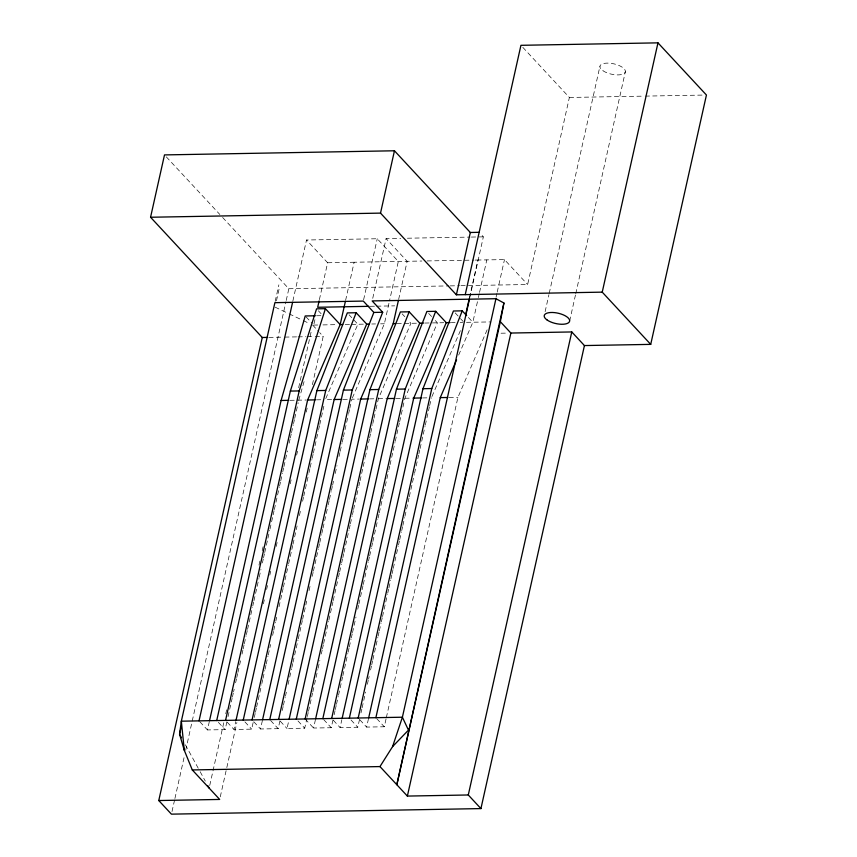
<?xml version="1.0" encoding="UTF-8"?>
<svg xmlns="http://www.w3.org/2000/svg" width="857" height="857" viewBox="0 0 857 857"><rect width="100%" height="100%" fill="white"/><g stroke="black" fill="none" stroke-linecap="round" stroke-linejoin="round"><path stroke-width="0.64" stroke-dasharray="4.29 3.21" d="M313.994 323.817L315.13 318.729M460.927 285.692L527.633 284.513L569.38 97.462L522.727 47.242M275.172 301.396L278.868 284.867M276.468 300.764L279.028 289.312M172 811.547L174.624 799.806M174.914 798.51L184.234 756.785M185.69 750.271L285.927 301.782M286.217 300.475L288.83 288.745L220.774 215.482M292.869 301.032L306.517 240.003L377.251 238.749L398.323 261.449L389.507 300.882M226.891 721.808L225.145 729.628L207.458 729.939L209.204 722.13M209.729 785.483L224.02 721.573M225.766 713.752L226.634 709.842M258.996 565.063L259.875 561.142M262.21 550.708L263.078 546.798M298.654 387.675L311.187 331.584M319.382 299.65L327.631 262.756L306.517 240.003M228.048 716.602L232.129 698.369M232.418 697.073L233.286 693.163M233.586 691.856L234.165 689.253M235.621 682.74L236.489 678.84M236.778 677.533L237.657 673.623M237.946 672.327L240.571 660.608M242.028 654.095L242.895 650.184M243.184 648.888L244.063 644.978M244.352 643.682L246.098 635.862M246.388 634.566L247.266 630.656M247.555 629.349L252.504 607.217M252.794 605.91L253.661 602.01M253.961 600.703L256.864 587.677M257.154 586.381L258.91 578.561M259.2 577.264L260.946 569.444M262.403 562.942L263.27 559.032M263.56 557.725L264.438 553.826M264.727 552.519L267.641 539.503M267.93 538.196L269.676 530.387M269.966 529.08L272.88 516.053M273.169 514.757L274.036 510.847M274.336 509.551L279.286 487.408M279.575 486.101L280.443 482.202M280.732 480.895L282.478 473.085M282.778 471.779L283.646 467.879M283.935 466.572L287.427 450.943M289.173 443.133L290.052 439.223M290.341 437.927L291.219 434.017M291.509 432.71L293.255 424.901M293.544 423.594L294.422 419.694M294.712 418.387L298.204 402.758M253.126 722.633L251.669 729.146L233.982 729.468L235.729 721.648M220.27 796.839L236.886 722.483M263.41 603.799L264.288 599.879M266.623 589.445L267.502 585.535M269.826 575.101L270.705 571.191M276.243 546.402L277.122 542.492M290.234 483.798L291.112 479.888M296.651 455.099L297.529 451.189M306.27 412.056L307.149 408.146M312.398 384.664L323.185 336.405L319.672 332.623M345.596 300.411L354.134 262.242L421.848 261.021M254.283 717.427L255.161 713.517M255.45 712.221L256.329 708.311M256.618 707.014L261.567 684.872M261.856 683.575L262.724 679.665M263.013 678.358L264.77 670.549M265.059 669.242L265.927 665.343M266.216 664.036L267.962 656.226M268.262 654.919L270.587 644.507M272.622 635.391L273.501 631.48M273.79 630.174L275.536 622.364M275.825 621.068L276.704 617.158M279.028 606.735L281.942 593.719M282.232 592.412L283.099 588.502M283.399 587.206L286.302 574.179M286.592 572.883L288.338 565.063M288.638 563.767L291.541 550.74M291.841 549.444L292.708 545.534M292.998 544.227L297.079 525.994M299.404 515.582L300.571 510.376M302.607 501.259L303.474 497.349M303.774 496.053L308.724 473.91M309.013 472.603L309.88 468.704M310.17 467.397L311.916 459.588M312.216 458.281L313.084 454.381M313.373 453.074L318.322 430.932M318.611 429.636L319.49 425.725M319.779 424.429L322.693 411.403M322.982 410.096L323.86 406.197M279.939 720.855L278.193 728.675L260.507 728.986L262.253 721.176M363.604 299.789L377.251 238.749M372.741 298.322L386.089 238.589L400.755 238.332M282.264 710.442L283.142 706.532M283.431 705.236L285.177 697.416M285.467 696.12L286.345 692.21M288.091 684.4L291.584 668.771M291.873 667.464L292.751 663.564M293.04 662.257L295.954 649.231M296.243 647.935L297.99 640.125M298.279 638.819L301.193 625.792M301.482 624.496L302.35 620.586M302.639 619.29L305.553 606.263M305.842 604.956L306.72 601.057M309.045 590.634L310.213 585.427M312.248 576.311L313.126 572.401M313.416 571.105L316.329 558.078M316.619 556.782L318.365 548.962M318.654 547.666L319.522 543.756M319.822 542.449L321.568 534.639M321.857 533.333L322.725 529.433M323.025 528.126L327.963 505.994M328.263 504.687L329.131 500.777M329.42 499.481L331.166 491.661M331.466 490.365L332.334 486.455M332.623 485.158L333.502 481.248M335.248 473.439L336.994 465.619M339.029 456.502L339.908 452.603M340.197 451.296L341.943 443.487M342.232 442.18L343.1 438.27M343.4 436.974L348.349 414.831M348.638 413.535L349.506 409.625M349.795 408.318L351.841 399.201L359.415 399.073M307.052 717.78L304.717 728.193L287.031 728.514L288.777 720.705M352.366 397.991L384.386 323.775L389.217 302.146M398.634 299.447L407.161 261.289L386.089 238.589M307.342 716.473L308.209 712.574M308.499 711.267L311.412 698.241M311.702 696.945L312.58 693.034M312.869 691.738L315.783 678.712M316.072 677.405L317.818 669.596M318.108 668.289L319.854 660.479M321.311 653.966L322.189 650.067M322.478 648.76L323.346 644.85M323.635 643.553L326.549 630.527M326.838 629.231L328.585 621.411M328.884 620.114L331.788 607.088M332.077 605.781L332.955 601.882M333.244 600.575L338.194 578.443M338.483 577.136L339.361 573.226M339.651 571.93L341.397 564.11M341.686 562.813L342.564 558.903M342.854 557.607L343.721 553.697M344.021 552.39L348.96 530.258M349.26 528.951L350.127 525.052M350.417 523.745L352.163 515.935M352.463 514.629L353.33 510.718M353.62 509.422L358.569 487.279M358.858 485.983L359.736 482.073M360.026 480.766L362.94 467.751M363.229 466.444L364.975 458.634M365.264 457.327L369.346 439.095M369.635 437.798L370.503 433.888M370.792 432.592L372.538 424.772M372.838 423.476L373.706 419.566M373.995 418.259L375.741 410.449M376.03 409.153L378.365 398.73L410.91 323.303L408.275 320.464M332.998 719.901L331.241 727.722L313.566 728.032L315.312 720.223M334.155 714.695L335.033 710.796M335.323 709.489L336.19 705.579M336.49 704.283L338.236 696.462M338.526 695.166L341.44 682.14M341.729 680.844L342.596 676.934M342.886 675.627L345.8 662.611M346.089 661.304L347.835 653.495M348.124 652.188L349.003 648.288M349.292 646.981L351.038 639.172M351.327 637.865L352.206 633.955M352.495 632.659L355.987 617.029M357.733 609.22L358.612 605.31M358.901 604.003L361.815 590.987M362.104 589.68L362.972 585.781M363.261 584.474L368.21 562.331M368.51 561.035L369.378 557.125M369.667 555.829L371.413 548.009M371.702 546.712L372.581 542.802M372.87 541.495L377.819 519.363M378.108 518.057L378.987 514.157M379.276 512.85L382.19 499.824M382.479 498.528L383.347 494.618M383.647 493.321L388.585 471.179M388.885 469.882L389.753 465.972M390.042 464.665L392.956 451.65M393.245 450.343L394.991 442.533M395.281 441.226L398.194 428.211M398.484 426.904L399.362 422.994M399.651 421.698L404.89 398.259L437.434 322.821L433.931 319.04M359.522 719.43L357.776 727.239L340.09 727.561L341.836 719.751M360.979 712.917L361.847 709.018M362.136 707.711L365.628 692.081M367.374 684.272L368.253 680.362M368.542 679.065L369.121 676.452M370.578 669.949L371.456 666.039M371.745 664.732L372.613 660.833M372.913 659.526L375.816 646.51M376.116 645.203L377.862 637.394M378.151 636.087L379.019 632.177M379.308 630.881L381.054 623.06M381.354 621.764L382.222 617.854M382.511 616.558L387.46 594.415M387.75 593.108L388.628 589.209M388.917 587.902L390.663 580.093M390.953 578.786L391.831 574.886M392.12 573.579L392.999 569.669M393.288 568.373L398.237 546.23M398.526 544.934L399.394 541.024M399.694 539.717L401.44 531.908M401.729 530.601L402.597 526.701M402.886 525.395L404.633 517.585M404.933 516.278L407.836 503.263M408.136 501.956L409.003 498.046M409.292 496.749L412.206 483.723M412.496 482.427L414.242 474.607M414.531 473.31L418.612 455.078M418.902 453.771L419.769 449.871M420.069 448.565L422.972 435.538M423.262 434.242L425.018 426.432M425.308 425.126L428.211 412.099M428.511 410.803L429.378 406.893M429.668 405.597L431.414 397.777M386.046 718.959L384.3 726.768L366.614 727.09L368.36 719.269M469.486 297.679L477.895 260.025L504.484 259.617L527.633 284.513M469.711 297.882L483.359 236.853L480.841 234.122M458.666 355.077L472.86 322.253L478.088 298.879M478.377 297.583L479.245 293.683M479.545 292.387L486.797 259.928M386.336 717.652L457.949 397.305L487.397 329.227M496.064 297.261L496.931 293.373M497.221 292.066L504.484 259.617M545.116 311.68L548.909 294.712M549.198 293.405L599.943 66.246M569.626 321.139L575.465 295.033M575.754 293.726L625.331 71.784M298.782 400.155L304.631 379.672M431.939 396.566L460.82 329.645M313.716 325.092L317.679 325.007M322.971 324.91L337.529 324.621M569.38 97.462L643.896 96.134M645.225 96.113L703.779 95.063M407.407 238.214L470.032 237.089M471.361 237.068L483.359 236.853M327.631 262.756L354.134 262.242M427.182 260.935L473.9 260.1M475.228 260.078L477.895 260.025M370.17 306.292L375.366 306.206M376.673 306.174L394.681 305.853M316.587 315.762L321.643 315.676M345.232 324.482L350.277 324.385M351.541 324.364L364.171 324.139M371.756 324L375.548 323.935M380.594 323.839L384.386 323.775M397.016 323.55L403.336 323.432M404.6 323.41L419.759 323.143M424.804 323.046L431.125 322.939M432.389 322.918L443.755 322.714M451.328 322.575L455.121 322.511M460.177 322.414L462.705 322.371M466.508 322.318L490.547 321.932M268.894 337.379L283.463 337.122M284.781 337.101L296.704 336.887M298.022 336.865L305.97 336.715M307.288 336.694L313.908 336.576M315.237 336.555L323.185 336.405M501.034 333.212L507.183 333.105M289.945 400.315L306.367 400.026M316.469 399.844L321.525 399.748M331.627 399.566L325.306 399.683L357.862 324.257L349.078 314.798M342.993 399.362L348.049 399.276M369.517 398.891L374.573 398.794M378.365 398.73L385.939 398.591M396.052 398.409L401.097 398.323M404.89 398.259L413.727 398.098M422.576 397.937L428.886 397.819M449.1 397.455L457.949 397.305M288.83 288.745L448.918 285.906M450.257 285.884L459.588 285.724M275.043 307.127L287.973 313.287M289.141 313.855L302.071 320.015M303.249 320.582L309.12 323.378M468.425 317.497L472.86 322.253M166.312 156.874L219.863 214.507M306.067 316.886L312.012 323.26M455.185 312.891L459.577 317.626M460.455 318.568L463.091 321.407M428.661 313.373L433.053 318.097M402.137 313.844L404.761 316.683M318.386 310.791L321.096 313.705M312.644 325.06L318.793 331.68M376.716 718.594L384.3 726.768M359.876 719.826L366.614 727.09M351.027 719.987L357.776 727.239M333.341 720.298L340.09 727.561M323.657 719.548L331.241 727.722M305.135 718.959L313.566 728.032M297.979 720.93L304.717 728.193M280.293 721.251L287.031 728.514M270.608 720.501L278.193 728.675M253.768 721.733L260.507 728.986M244.92 721.883L251.669 729.146M227.234 722.205L233.982 729.468M218.396 722.365L225.145 729.628M199.874 721.776L207.458 729.939M185.358 744.776L199.499 770.529M200.142 771.707L205.284 781.07M602.953 70.735A12.994 5.303 12.6 0 0 624.646 73.038A12.994 5.303 12.6 0 0 610.323 63.257A12.994 5.303 12.6 0 0 602.953 70.735"/><path stroke-width="1.29" d="M503.927 303.014L396.834 784.723L500.338 321.696L503.927 303.014L495.946 298.707L372.152 300.925L382.693 312.269L352.248 389.967L278.611 719.441M479.17 232.311L470.322 232.483L394.456 150.778L164.501 154.913L150.564 217.25L380.519 213.114L456.385 294.808L465.233 294.637L520.938 45.314L657.972 42.85L706.436 95.02L650.72 344.375L584.431 345.564L571.78 331.948L510.868 333.041L500.338 321.696M584.431 345.564L480.927 808.59L171.421 814.15L158.77 800.534L262.274 337.497L150.564 217.25M181.33 726.393L179.574 734.235L184.309 750.336L192.289 769.94L219.681 799.442L158.77 800.534M199.028 720.866L292.58 302.339L363.314 301.086L373.845 312.43L382.693 312.269M209.494 720.823L281.096 400.476L305.221 315.965L315.322 315.783M216.714 720.544L290.352 391.081L316.576 308.841L325.424 308.681L340.175 324.567L342.704 324.524M319.104 300.925L317.679 307.277L368.874 306.324M225.552 720.394L299.2 390.921L325.424 308.681M236.018 720.351L307.631 400.005L340.175 324.567L345.317 301.685M243.238 720.073L316.886 390.61L347.321 312.901L356.169 312.751L366.7 324.096L369.228 324.053M252.076 719.912L325.724 390.449L356.169 312.751M262.542 719.869L334.155 399.523L366.7 324.096M380.519 213.114L394.456 150.778M269.762 719.591L343.411 390.128L373.845 312.43M289.077 719.398L360.679 399.051L393.224 323.614L398.344 300.721M296.286 719.119L369.935 389.656L400.38 311.959L409.164 311.798L419.759 323.143L423.54 323.078M305.135 718.959L378.73 389.496L409.164 311.798M315.601 718.927L387.203 398.569L419.759 323.143M322.821 718.648L396.459 389.174L426.904 311.477L435.699 311.316L446.283 322.661L450.075 322.596M331.659 718.487L405.254 389.024L435.699 311.316M342.125 718.445L413.727 398.098L446.283 322.661M349.345 718.166L422.983 388.703L453.428 311.005L462.223 310.845L466.658 315.601M358.183 718.005L431.778 388.542L462.223 310.845M456.385 294.808L470.322 232.483M368.649 717.973L440.262 397.616L456.567 359.929M465.705 314.562L469.186 298.975M375.869 717.695L469.422 299.179M495.946 298.707L402.394 717.213L392.592 746.597L379.972 766.576L192.289 769.94M480.927 808.59L468.286 794.975L407.375 796.078L510.868 333.041M468.286 794.975L571.78 331.948M650.72 344.375L602.235 292.141L657.972 42.85M392.592 746.597L408.457 730.121L402.394 717.213L181.341 721.187L179.574 734.235L181.502 737.748M465.233 294.637L602.235 292.141M292.58 302.339L274.893 302.671L181.341 721.187L184.309 750.336M393.224 323.614L395.752 323.571M262.274 337.497L267.566 337.412M290.352 391.081L299.2 390.921M316.886 390.61L325.724 390.449M343.411 390.128L352.248 389.967M369.935 389.656L378.73 389.496M396.459 389.174L405.254 389.024M422.983 388.703L431.778 388.542M281.096 400.476L288.68 400.337M307.631 400.005L315.205 399.865M334.155 399.523L341.729 399.383M360.679 399.051L368.264 398.912M387.203 398.569L394.788 398.441M413.727 398.098L421.312 397.959M440.262 397.616L447.836 397.487M379.972 766.576L407.375 796.078M207.865 785.751L209.151 788.097M547.248 320.1A12.994 5.303 12.6 0 0 568.941 322.393A12.994 5.303 12.6 0 0 554.618 312.623A12.994 5.303 12.6 0 0 547.248 320.1"/></g></svg>
